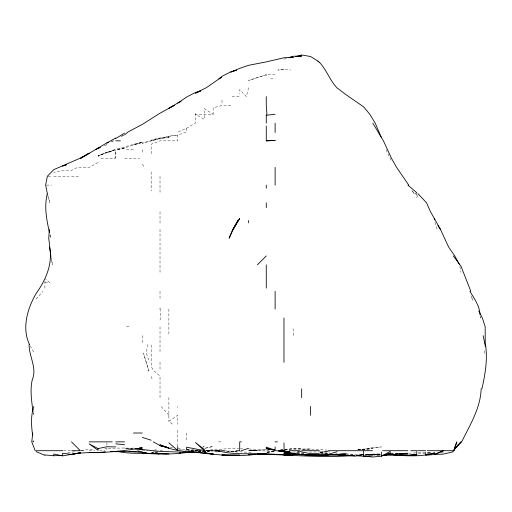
<?xml version="1.0" encoding="UTF-8"?>
<svg xmlns="http://www.w3.org/2000/svg" width="512" height="512" viewBox="0 0 512 512"><rect width="100%" height="100%" fill="white"/><g stroke="black" fill="none" stroke-linecap="round" stroke-linejoin="round"><path stroke-width="0.38" stroke-dasharray="2.56 1.92" d="M33.67 412.352L33.568 415.302L33.222 413.088M114.995 158.547L115.75 150.912L115.75 155.808L114.995 158.547L100.698 158.547M484.595 353.325L485.043 348.896M147.578 344.474L146.381 353.325L149.382 362.176M160.019 320.058L160.474 317.914L160.019 307.341L160.019 309.056M248.557 87.782L246.394 96.57L239.706 89.536L239.706 93.683M417.651 195.424L416.774 197.619L416.774 193.958M36.07 299.104L42.842 291.347M172.365 424.154L168.877 421.293L177.728 415.302L177.728 424.154M178.272 131.987L186.579 128.224L195.437 123.13L195.437 113.254M98.048 162.509L89.19 167.398L77.478 167.398L71.488 170.438L62.63 170.368L53.779 172.403M416.774 192.73L414.336 193.958L411.13 189.536M120.915 136.512L124.608 135.11L121.658 136.083M197.651 450.029L191.744 451.245L200.659 450.714M196.909 450.01L195.437 450.419L197.651 449.946M294.298 56.998L292.826 57.402L295.04 57.062M168.877 136.134L142.31 143.411C150.784 140.077 159.59 136.755 168.877 137.734L168.877 136.134L177.728 135.021L186.579 131.987L186.579 128.224M205.024 448.365L213.139 446.432L205.024 448.16M283.968 59.155L288.397 58.157M74.528 451.782L67.795 452.787M267.002 452.461L275.117 451.085M284.71 449.914L292.826 448.634L301.677 448.563L292.826 448.525L284.71 449.574M81.075 450.509L94.355 448.89M274.381 451.194L266.266 452.39L275.117 451.373M358.49 449.92L381.363 446.931L372.506 447.699L357.754 449.965M198.387 451.827L203.552 451.187L198.387 451.706M357.754 449.92L372.506 448.717L357.011 449.939M427.104 453.421L429.318 453.165M395.379 453.779L416.038 452.883M327.501 451.501L319.386 452.218L327.501 451.622M155.597 451.814L151.168 452.192L159.283 452.301M399.066 453.754L407.923 452.998L399.066 453.734L407.923 453.395L396.115 453.747M168.877 137.734L160.019 138.458L151.168 140.576L168.877 136.384L177.728 135.021L177.728 140.838L160.019 140.838L151.168 144.205L151.168 154.842M210.285 450.778L204.288 451.264L210.189 450.899M205.766 450.291L230.848 448.486L238.963 448.493M198.387 451.795L210.189 450.963M396.851 453.741L410.131 453.926M430.79 452.826L427.104 453.082L430.79 452.979M133.459 448.058L124.608 448.653L133.459 448.403L124.608 448L104.685 448.32M195.437 451.27L200.979 450.918M205.434 450.662L212.371 450.221M283.968 69.67L277.862 70.01L283.968 69.677L290.579 70.01M280.282 449.901L283.968 449.702M210.189 450.419L205.766 450.445M281.018 449.926L283.232 449.818M187.322 450.067L195.437 449.69M197.024 450.714L200.659 450.56M284.71 449.67L310.534 449.05L327.501 450.163M329.715 451.846L308.32 452.045M365.126 454.95L372.506 454.637L365.126 455.046L379.885 454.995L365.126 454.528M418.253 453.901L424.89 453.626M418.253 452.832L425.626 452.602M200.602 451.04L191.008 451.078M205.766 450.906L210.189 450.79M292.826 452.07L300.205 451.898M303.891 453.114L296.512 452.858M381.363 454.496L372.506 454.688L379.885 454.88L365.126 454.483M266.266 449.805L248.557 450.611L257.408 450.202L248.557 450.15L275.117 451.507M198.387 451.603L210.189 451.686M297.254 453.12L300.941 453.069M269.216 450.298L249.293 448.966M303.891 453.446L300.205 453.325M197.651 450.502L186.579 449.779M427.104 452.602L430.79 452.595M270.611 78.861L275.117 78.861M232.064 96.57L239.706 96.57M230.848 105.427L221.997 105.427L213.139 107.866L213.139 114.278L195.437 114.278L204.288 119.29L204.288 108.64L213.139 114.278M126.374 149.69L133.459 149.69M124.608 158.547L139.686 158.547M48.09 176.256L51.04 176.256M53.779 176.256L69.126 176.256M71.488 176.256L80.339 176.256M46.4 185.107L51.52 185.107M418.24 193.958L414.336 193.958L411.942 190.163M44.922 282.496L49.613 282.496L45.51 278.931M126.515 326.765L130.01 326.765M31.776 441.862L33.491 441.862L33.306 439.648M218.394 441.862L221.997 441.862M63.379 450.714L70.886 450.714M81.12 450.714L85.018 450.714M89.19 450.714L94.861 450.714M99.533 450.714L104.749 450.714M137.056 450.714L139.213 450.714M142.31 450.714L148.026 450.714M345.946 454.099L358.49 454.253M390.95 453.555L407.923 453.894L390.214 453.549M275.117 74.81L266.266 74.726L248.557 80.506L266.266 74.726L266.266 77.165M195.437 450.611L200.96 450.675M230.848 451.117L221.997 450.842L236.749 451.77L221.997 450.739M235.277 451.642L230.848 451.494L239.706 452.102M320.122 452.589L329.715 453.043M320.122 453.12L328.237 453.722M240.442 448.525L242.656 448.627M372.506 454.784L381.363 455.245M239.706 451.795L252.243 452.493M345.946 453.875L354.797 454.394M297.254 451.814L300.205 452.026L297.99 451.866M185.107 450.458L186.579 450.566M214.618 451.827L218.304 452.115M335.616 453.555L337.094 453.683M160.019 450.253L163.731 450.579M296.512 452.986L299.462 453.261M154.854 449.741L156.333 449.888M187.322 449.862L195.437 450.714L196.813 450.067L195.437 450.714L186.579 449.696M191.014 450.957L193.229 451.2M179.206 449.677L181.414 449.946M177.728 448.531L185.843 449.6M170.349 447.43L172.563 447.757M168.877 415.142L160.019 405.216M142.31 164.352L144.634 167.398M30.24 345.83L34.317 353.325M386.138 149.69L390.214 158.547L390.214 161.088M151.168 376.429L152.429 379.885M434.931 222.291L437.165 229.376M47.93 196.173L49.907 202.816L47.61 194.701M471.181 295.776L472.461 300.205L471.917 297.254M480.141 316.378L480.544 317.914L480.314 316.435M49.965 235.277L50.541 238.227L49.952 233.805M459.859 266.33L461.043 272.506M33.299 440.384L33.491 441.862M293.766 335.616L292.826 326.746M221.997 100.173L221.997 103.36M186.579 433.005L186.579 441.862M177.728 406.445L177.728 407.661M177.728 430.227L177.728 446.029M168.877 309.056L168.877 335.616M168.877 397.594L168.877 421.293M160.019 176.256L160.019 193.414M160.019 211.667L160.019 223.488M160.019 229.376L160.019 273.645M160.019 291.347L160.019 300.205M160.019 326.765L160.019 335.616M160.019 335.757L160.019 353.325M160.019 362.176L160.019 371.034M160.019 397.594L160.019 376.032L154.067 371.034L151.168 366.656L151.168 344.474M151.168 171.885L151.168 190.854M142.31 149.69L142.31 152.896M142.31 335.616L142.31 344.474M106.899 442.726L106.899 447.437M106.899 448.218L106.899 449.786M44.922 281.139L44.922 288.282M204.288 446.496L202.931 447.142L204.288 446.496M106.899 152.205L98.048 156.205L106.899 152.422L98.048 155.712C112.474 150.042 128.045 148.083 142.31 141.965L115.75 149.28L106.899 152.89L114.803 149.69L106.899 152.205M106.899 144.73L104.685 145.613L106.899 144.73M113.389 140.838L110.502 141.773L113.389 140.838M142.31 142.528L133.459 144.672L142.31 142.528M124.608 147.936L116.493 149.69L124.608 147.955M157.805 451.878L151.904 452.461L157.805 451.872M221.997 450.074L220.525 450.189L221.997 450.074M372.506 454.086L365.126 454.624L379.885 453.99L372.506 454.093M310.534 449.005L301.677 449.088L310.534 449.05M443.334 452.838L441.12 452.838L443.334 452.838M257.408 450.714L248.557 450.15L257.408 450.714M327.501 453.491L320.122 452.819L327.501 453.498M148.896 371.034L143.507 353.325L148.896 371.034M52.525 264.787L51.123 258.15L52.525 264.787"/><path stroke-width="0.77" d="M49.363 229.376L48.749 238.227L50.97 257.414M485.267 346.688L485.165 326.765L482.336 317.914L478.752 311.021M32.749 433.005L31.776 441.862L35.2 450.714M481.171 388.742C480.55 408.134 469.978 424.96 461.645 441.862L455.142 448.013M47.27 193.958C44.038 206.803 46.618 219.693 49.389 232.326M481.907 388.742C485.254 374.214 487.738 359.379 485.491 344.474M33.882 406.445C30.63 415.731 31.29 425.645 32.621 435.219M434.483 454.502L434.483 452.909L425.626 455.29L434.483 454.502L443.334 450.714L434.483 454.419L443.334 454.106L452.192 452.077L453.939 450.714L456.864 441.862L453.51 450.714L461.043 441.862L457.722 445.184M232.838 230.054L229.152 238.227L232.781 229.376L239.706 218.419L233.107 229.376L237.882 220.518L233.171 229.376M266.266 123.13L266.266 115.277L266.957 114.278L266.266 105.427L266.266 96.57M257.408 264.787L266.266 255.936M124.608 134.842L127.974 131.987L142.31 124.403L160.019 113.197L174.208 105.427L168.877 108.186L177.728 103.066L187.411 96.57L195.437 92.531L200.602 90.816M47.398 193.958L45.664 185.107L47.347 176.256L53.779 169.626L79.379 158.547L89.19 153.171L80.339 158.547L106.899 142.867L108.339 142.419M115.75 138.477L124.608 133.152M95.328 149.69L100.256 147.366L98.048 148.25M363.654 456.019L372.506 457.018L381.363 456.154L390.214 451.45L390.214 453.555M115.75 138.029L106.899 142.931L108.339 142.47M177.728 103.066L181.133 101.376M200.602 91.085L195.437 93.184L206.323 87.718L221.325 77.28L218.989 78.861L221.997 76.326L230.848 71.853L236.416 70.214L230.848 72.019L239.706 68.378L248.557 65.325L266.266 61.894L283.968 57.779L292.826 57.165L290.611 57.664M241.261 450.714L248.557 448.314M289.133 57.478L292.826 56.282L301.677 56.038L297.99 56.608M328.237 454.355L337.094 451.718M434.483 452.909C418.074 458.125 400.506 454.598 383.571 455.328M295.776 56.595L301.677 54.982L310.534 56.506L318.093 61.158M381.363 455.93L390.214 453.754L387.264 454.15M98.048 448.589L98.048 450.342L89.19 443.872L98.048 448.589L106.899 446.746L115.75 446.931M62.63 455.859L62.63 453.216L71.488 454.381L80.339 452.838L62.63 455.859L53.779 453.997L53.779 455.744L61.894 455.424M71.488 454.381L80.339 453.011M182.893 452.563L184.371 452.352M337.094 454.496L345.946 453.197M416.774 454.304L407.923 455.456L399.066 455.27L416.774 455.462L399.066 455.206L390.214 454.406L407.923 455.456L416.774 454.304L416.774 451.469M358.49 455.142L363.654 454.509L354.797 456.186L334.88 454.413M266.266 115.277L275.117 114.278M105.421 451.846L98.048 452.678L92.141 452.358M255.2 454.387C235.552 457.018 215.718 454.669 196.173 452.333M381.363 455.667L386.528 455.104M134.938 448.787L160.019 451.379L188.058 452.365L177.728 453.581L168.877 453.978L160.019 453.626L166.662 453.824M250.035 454.586L252.243 454.374M385.05 454.611L390.214 454.144L387.264 454.086M77.389 453.19L94.355 452.358M383.571 455.245L386.528 455.002M253.722 454.387L248.557 454.733L265.523 454.234L257.408 453.901L292.826 455.386L283.968 455.072C306.573 456.032 329.235 457.389 351.846 455.635M356.275 455.699L363.654 456.224L372.506 455.782M110.586 451.552L118.707 451.245M266.266 140.838L275.117 140.467L266.266 140.838L266.266 126.003M186.579 452.461L194.694 452.211M139.36 447.898L142.31 447.821C124.768 450.707 107.008 453.005 89.19 452.358M319.386 455.45L300.205 454.394L319.386 455.45L328.237 455.251M345.946 455.52L354.797 455.354L345.946 455.507L334.88 454.355M301.677 454.515L309.056 454.458L283.968 454.771L259.622 453.376L266.266 453.843L257.408 453.677L266.266 453.459C250.106 453.421 233.44 455.168 217.709 450.714L219.853 451.008M219.782 450.867L211.059 450.714L212.448 450.771M168.877 453.888L160.019 453.978L149.69 453.357M115.75 140.838L120.378 140.838M133.459 433.005L142.31 433.005M89.19 441.862L112.243 441.862M115.75 441.862L124.608 441.862M241.338 441.862L239.706 441.862L239.706 450.714L236.096 450.714M275.117 441.862L277.408 441.862M36.07 450.714L62.63 450.714M71.77 450.714L80.339 450.714L71.488 441.862M281.574 450.714L288.397 451.565M289.242 450.714L299.398 450.714L301.677 451.981L310.534 453.651L319.386 453.664M301.677 450.714L319.386 450.714M328.384 450.714L363.654 450.714M364.102 450.714L372.506 450.714M382.694 450.714L390.214 450.714M390.81 450.714L399.066 450.714M399.533 450.714L407.923 450.714M410.784 450.714L416.774 450.714M417.638 450.714L425.626 450.714M427.411 450.714L453.939 450.714M115.75 451.379L142.31 452.032L137.888 451.84M345.21 455.328L301.677 454.81L283.968 453.05L286.925 453.242M216.8 450.746L215.315 450.714L219.77 451.104M283.968 453.402L291.347 453.587M356.275 455.59L359.962 455.699M135.674 448.762L142.31 448.986M319.386 455.315L310.534 455.002L319.386 455.322M136.41 451.776L129.03 451.315M147.475 453.222L142.31 452.89L151.168 453.76L159.283 453.843C145.536 452.467 131.507 454.624 117.965 451.392M289.133 453.382L291.347 453.53M275.462 450.714L283.2 451.283L279.501 450.803L289.875 452.192M120.915 451.354L124.608 451.635L115.75 451.744L112.806 451.29M53.779 455.744L44.922 454.925L44.922 455.309L36.07 451.597M115.75 443.853L124.608 444.749M282.522 451.181L278.182 450.714L289.875 452.115L285.446 451.379M153.293 441.862L160.019 445.523L168.877 447.981L160.019 444.832C176.538 452.845 195.334 451.795 213.139 453.811L204.288 453.03L213.139 454.157L204.288 452.896M335.616 454.445L345.946 454.963C325.274 453.35 303.923 458.067 283.968 450.714L283.968 450.65M261.837 453.408L266.266 453.946L261.837 453.376M188.058 451.296L190.272 451.584M192.486 451.866L194.694 452.154M275.117 446.874L275.117 450.144L266.266 447.162L266.266 448.691L274.381 450.016M266.266 448.691L274.381 450.118M162.234 445.965L160.019 445.555L168.877 447.981M204.288 450.598L195.437 442.566L204.288 449.376L204.288 450.598L186.579 447.213L186.579 449.83M142.31 437.414L151.168 440.198M317.869 61.158L319.386 62.406M407.923 185.107L416.774 192.73M168.877 442.842L177.728 450.496M418.24 193.958L426.547 202.816L430.477 211.667L440.461 229.376L448.659 247.085L454.784 255.936L459.2 264.109M453.363 255.936L461.043 266.355L470.835 291.347M319.386 62.189C326.477 69.862 329.741 80.019 336.826 87.718L345.946 94.65L363.654 106.88L369.811 114.278L375.206 123.13L381.363 137.542M408.749 185.107L396.602 167.398L391.603 158.547L383.418 140.838L372.8 123.13M437.901 225.581L440.461 229.376M469.894 291.347C474.381 298.624 479.699 306.106 480.09 314.957M29.504 344.474C21.562 328.102 27.507 308.435 36.07 293.581C45.562 280.352 53.126 263.654 49.498 247.085M483.136 335.616L484.998 344.474M32.992 411.61C31.68 401.12 29.894 390.349 32.237 379.885C37.344 368.032 28.934 356.506 29.101 344.474M283.968 442.976L284.134 450.714M434.483 218.758L434.483 219.936M425.626 452.416L425.626 454.592M381.363 452.006L381.363 456.154M363.654 451.168L363.654 456.224M310.534 406.445L310.534 415.302M301.677 388.742L301.677 397.594M283.968 317.914L283.968 362.31M275.117 123.13L275.117 132.48M275.117 167.398L275.117 185.107M275.117 291.347L275.117 309.056M266.266 185.107L266.266 188.211M266.266 202.816L266.266 207.629M266.266 264.787L266.266 288.109M248.557 220.518L248.557 222.835M177.728 446.56L177.728 449.773M66.323 164.806L62.63 166.035L66.323 164.787M180.678 452.864L179.206 453.088L180.678 452.89M193.222 451.859L189.53 452.224L193.222 451.872M146.003 452.851L142.31 453.088L146.003 452.858M239.706 455.187L221.997 455.04L239.706 455.187M407.923 455.13L399.066 455.219L407.923 455.13M265.523 454.195L257.408 454.08L265.523 454.182M287.661 451.405L283.968 451.334L287.661 451.405M301.677 454.63L292.826 454.157L283.968 452.736L292.826 454.022L301.677 454.63M165.92 446.88L160.019 445.555L165.92 446.867"/></g></svg>
